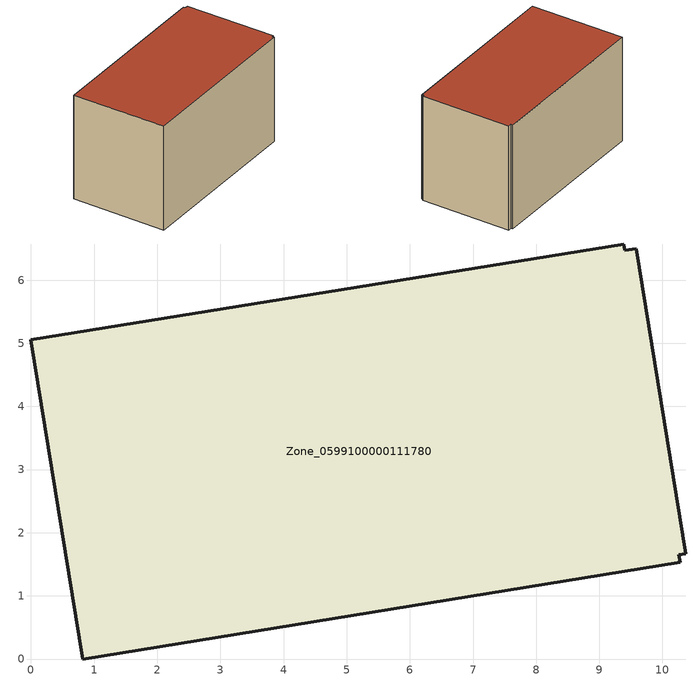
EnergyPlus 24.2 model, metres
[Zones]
Zone_0599100000111780
 floor ground (C_G): 10.37,1.67 10.26,1.65 10.28,1.53 0.82,0 0,5.05 9.39,6.57 9.4,6.47 9.58,6.5 z0
 wall outside (C_F): 0,5.05 0.82,0 10.28,1.53 10.26,1.65 10.37,1.67 9.58,6.5 9.4,6.47 9.39,6.57 0,5.05 z0:5.83
 roof outside (C_R): 10.26,1.65 10.37,1.67 9.58,6.5 9.4,6.47 9.39,6.57 0,5.05 0.82,0 10.28,1.53 z5.83
[BUILDING]
Pand.0599100000111780: North Axis=0; Terrain=City; Loads Convergence Tolerance Value=0.04; Temperature Convergence Tolerance Value=0.4; Solar Distribution=FullExterior; Maximum Number of Warmup Days=25; Minimum Number of Warmup Days=1
[Site:Location]
Rotterdam.The.Hague.AP_ZH_NLD Design_Conditions: Latitude=51.96; Longitude=4.45; Time Zone=1; Elevation=-4.5
[SITE:GROUNDTEMPERATURE:BUILDINGSURFACE]
18, 18, 18, 18, 18, 18, 18, 18, 18, 18, 18, 18
[MATERIAL] Thermal Absorptance=0.9; Solar Absorptance=0.7; Visible Absorptance=0.7
Name | Roughness | Thickness | Conductivity | Density | Specific Heat
G.TI.1992-2005 | MediumSmooth | 0.15 | 0.06 | 540 | 1210
F.TI.1992-2005 | Rough | 0.3 | 0.12 | 1920 | 840
R.TI.1992-2005 | MediumRough | 0.2 | 0.08 | 1500 | 1000
[CONSTRUCTION]
C_G: G.TI.1992-2005
C_F: F.TI.1992-2005
C_R: R.TI.1992-2005
[ZONE]
Zone_0599100000111780: Type=1; Multiplier=1; Ceiling Height=Autocalculate; Volume=Autocalculate; Floor Area=autocalculate; Part of Total Floor Area=Yes
[ZONEINFILTRATION:DESIGNFLOWRATE]
Infil_Zone_0599100000111780: Zone or ZoneList or Space or SpaceList=Zone_0599100000111780; Schedule=AlwaysOn; Design Flow Rate Calculation Method=Flow/Area; Flow Rate per Floor Area=0.0015; Constant Term Coefficient=1; Temperature Term Coefficient=0; Velocity Term Coefficient=0; Velocity Squared Term Coefficient=0
[HVACTEMPLATE:ZONE:IDEALLOADSAIRSYSTEM]
Zone_0599100000111780: Maximum Heating Supply Air Temperature=50; Minimum Cooling Supply Air Temperature=13; Maximum Heating Supply Air Humidity Ratio=0.0156; Minimum Cooling Supply Air Humidity Ratio=0.0077; Heating Limit=NoLimit; Cooling Limit=NoLimit; Dehumidification Control Type=ConstantSensibleHeatRatio; Cooling Sensible Heat Ratio=0.7; Dehumidification Setpoint=60; Humidification Control Type=None; Humidification Setpoint=30; Outdoor Air Method=None; Outdoor Air Flow Rate per Person=0.00944; Outdoor Air Flow Rate per Zone Floor Area=0; Outdoor Air Flow Rate per Zone=0; Demand Controlled Ventilation Type=None; Outdoor Air Economizer Type=NoEconomizer; Heat Recovery Type=None; Sensible Heat Recovery Effectiveness=0.7; Latent Heat Recovery Effectiveness=0.65
[ZONECONTROL:THERMOSTAT]
ThermostatControl_Zone_0599100000111780: Zone or ZoneList=Zone_0599100000111780; Control Type Schedule=DualSetpointControlType; Control 1=Thermostat_Zone_0599100000111780; Temperature Difference Between Cutout And Setpoint=0
[THERMOSTATSETPOINT:DUALSETPOINT]
Thermostat_Zone_0599100000111780: Heating Setpoint Temperature Schedule=HeatingSetpoint_Zone_0599100000111780; Cooling Setpoint Temperature Schedule=CoolingSetpoint_Zone_0599100000111780
[SCHEDULE:COMPACT]
HeatingSetpoint_Zone_0599100000111780: Through: 12/31, For: AllDays, Until: 24:00, 21
CoolingSetpoint_Zone_0599100000111780: Through: 12/31, For: AllDays, Until: 24:00, 24
DualSetpointControlType: Through: 12/31, For: AllDays, Until: 24:00, 4
AlwaysOn: Through: 12/31, For: AllDays, Until: 24:00, 1
